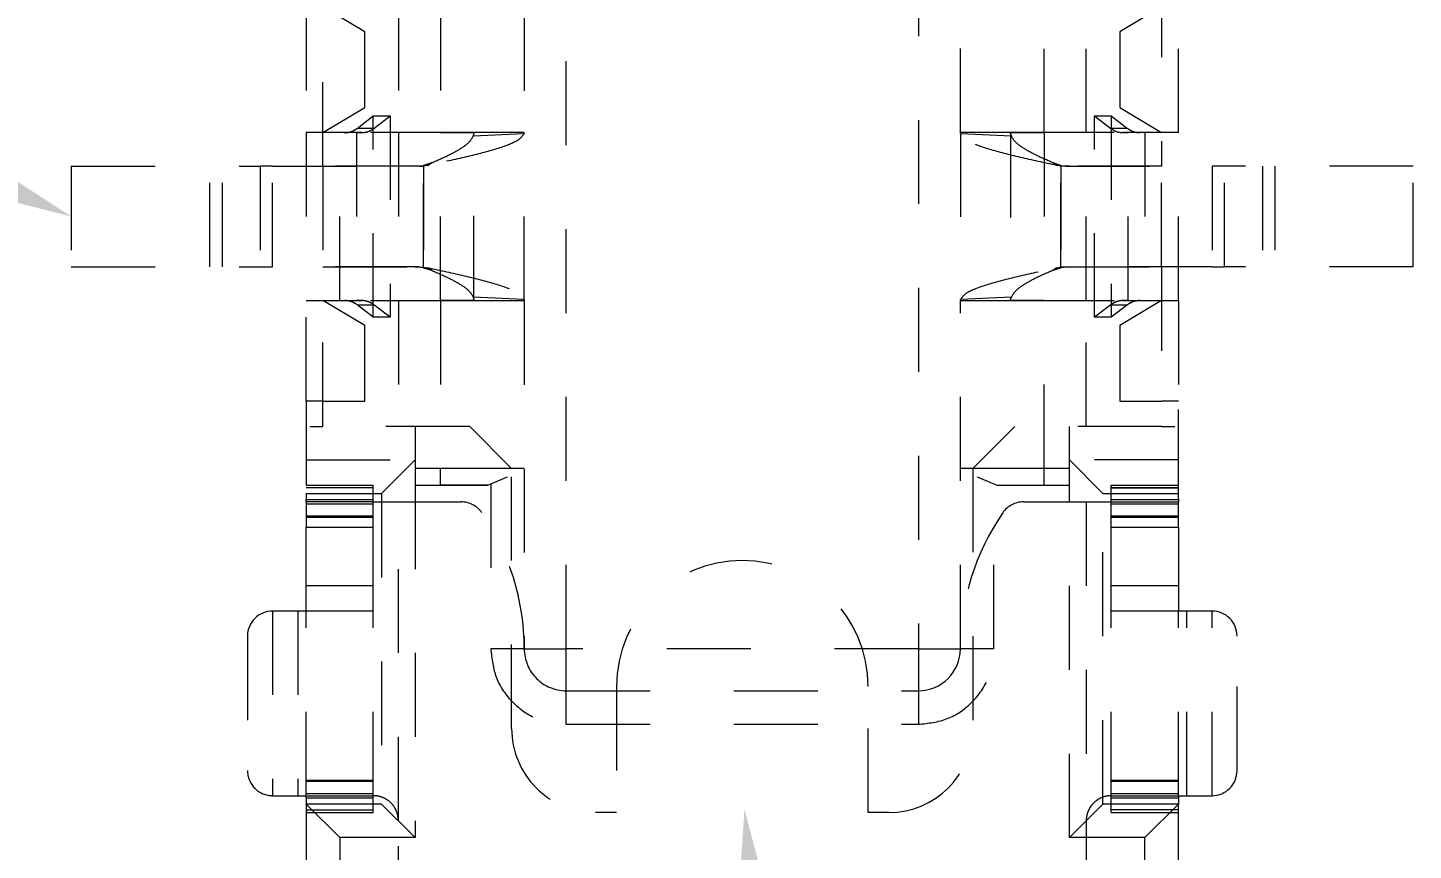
# Model space of a CAD drawing. Header units: millimetres. Extents: x 35 to 332, y 141 to 455.
# Drawn here: x 150.83 to 159.09, y 220.66 to 225.56 of the extents above; entities that cross this region are included whole.
import ezdxf
from ezdxf import colors
from ezdxf.entities.mleader import LeaderData, LeaderLine
from ezdxf.math import Vec2, Vec3

# ---------------------------------------------------------------- set-up
doc = ezdxf.new("R2010")
doc.units = ezdxf.units.MM
doc.linetypes.add('HIDDEN', pattern=[0.2, 0.1, -0.1])
doc.layers.add('00点位图', color=100, linetype='Continuous')
doc.styles.get("Standard").update_dxf_attribs({"font": ''})
doc.styles.get('Standard').set_extended_font_data('SimSun')

# ---------------------------------------------------------------- blocks, each defined once
blk = doc.blocks.new('DFSADVS')
at = {"color": 0, "linetype": 'HIDDEN', "lineweight": 18}
for p, q in [((723.3854, -196.5293), (723.3854, -196.7543)), ((723.5054, -196.5293), (723.3854, -196.5293)), ((723.5054, -196.5293), (723.5054, -196.7543)), ((723.3854, -196.6943), (723.5054, -196.6943)), ((723.3854, -196.7092), (723.5054, -196.7092)), ((724.1054, -196.7392), (723.9454, -196.7392)), ((723.5054, -196.7543), (723.3854, -196.7543)), ((723.3854, -196.7543), (723.3854, -196.7692)), ((723.5054, -196.7692), (723.5054, -196.7543)), ((723.3854, -196.7692), (723.5054, -196.7692)), ((723.3854, -196.944), (723.3854, -196.7692)), ((723.5054, -196.7692), (723.5054, -196.944)), ((723.9154, -196.7692), (723.9154, -196.7993)), ((724.1354, -196.7692), (723.9154, -196.7692)), ((724.1354, -196.7993), (724.1354, -196.7692)), ((723.3454, -196.8093), (723.1954, -196.8093)), ((723.5454, -196.8093), (723.3454, -196.8093)), ((723.3454, -196.8093), (723.3454, -196.8293)), ((723.5454, -196.8293), (723.5454, -196.8093)), ((723.5454, -196.8093), (723.6654, -196.8093)), ((723.6654, -196.8093), (723.6654, -196.8293)), ((723.7754, -196.8093), (723.6654, -196.8093)), ((723.7354, -196.8093), (723.7354, -196.9392)), ((723.7654, -196.8893), (723.7654, -196.8093)), ((723.7685, -196.8893), (723.7685, -196.8093)), ((723.7687, -196.8093), (723.7687, -196.8893)), ((723.7824, -196.8093), (723.7754, -196.8093)), ((723.7754, -196.8993), (723.7754, -196.8093)), ((723.7824, -196.8893), (723.7824, -196.8093)), ((723.7824, -196.8093), (723.7854, -196.8093)), ((723.7854, -196.8893), (723.7854, -196.8093)), ((723.8154, -196.8093), (723.7854, -196.8093)), ((723.7875, -196.8893), (723.7875, -196.8093)), ((723.8023, -196.8093), (723.8023, -196.8893)), ((723.8037, -196.8893), (723.8037, -196.8093)), ((723.8154, -196.8893), (723.8154, -196.8093)), ((723.8154, -196.8093), (723.8854, -196.8093)), ((723.8854, -196.8093), (723.9154, -196.8093)), ((723.8854, -196.8093), (723.8854, -196.8893)), ((723.9154, -196.7993), (723.9154, -196.8893)), ((724.1354, -196.7993), (723.9154, -196.7993)), ((724.1354, -196.8093), (723.9154, -196.8093)), ((724.1172, -196.8093), (724.1172, -196.8893)), ((724.1186, -196.8093), (724.1186, -196.8893)), ((724.1334, -196.8093), (724.1334, -196.8893)), ((724.1354, -196.8893), (724.1354, -196.7993)), ((724.1354, -196.8093), (724.1385, -196.8093)), ((724.1385, -196.8093), (724.1385, -196.8893)), ((724.1385, -196.8093), (724.1454, -196.8093)), ((724.1454, -196.8093), (724.1454, -196.8993)), ((724.2454, -196.8093), (724.1454, -196.8093)), ((724.1454, -196.8093), (724.1854, -196.8492)), ((724.1522, -196.8093), (724.1522, -196.8893)), ((724.1524, -196.8093), (724.1524, -196.8893)), ((724.1554, -196.8893), (724.1554, -196.8093)), ((723.6954, -196.8293), (723.6954, -196.8134)), ((723.1554, -196.8293), (723.3854, -196.8293)), ((723.1954, -196.8293), (723.2254, -196.8792)), ((723.3154, -196.8792), (723.3454, -196.8293)), ((723.3454, -196.8293), (723.3454, -196.8494)), ((723.3854, -196.8293), (723.3854, -196.944)), ((723.5054, -196.8293), (723.3854, -196.8293)), ((723.5054, -196.944), (723.5054, -196.8293)), ((723.5054, -196.8293), (723.6954, -196.8293)), ((723.5454, -196.8494), (723.5454, -196.8293)), ((723.5454, -196.8293), (723.5754, -196.8792)), ((723.6654, -196.8792), (723.6654, -196.8293)), ((723.6954, -196.8293), (723.6954, -197.0043)), ((723.3454, -196.8494), (723.5454, -196.8494)), ((723.3454, -196.8494), (723.3454, -196.8555)), ((723.3454, -196.8555), (723.3454, -196.8755)), ((723.5454, -196.8555), (723.5454, -196.8494)), ((723.5454, -196.8755), (723.5454, -196.8555)), ((724.1854, -196.8492), (724.1854, -196.9392)), ((724.2454, -196.8492), (724.1854, -196.8492)), ((723.3254, -196.8893), (723.3404, -196.8699)), ((723.3404, -196.8699), (723.3404, -196.8899)), ((723.5454, -196.8693), (723.3454, -196.8693)), ((723.5454, -196.8693), (723.3454, -196.8693)), ((723.3454, -196.8755), (723.3454, -196.8693)), ((723.5454, -196.8693), (723.5454, -196.8755)), ((723.5505, -196.8699), (723.5654, -196.8893)), ((723.5505, -196.8899), (723.5505, -196.8699)), ((723.2254, -196.8792), (723.3154, -196.8792)), ((723.3254, -196.8893), (723.5654, -196.8893)), ((723.3254, -196.9092), (723.3254, -196.8893)), ((723.3254, -196.9092), (723.3404, -196.8899)), ((723.3454, -196.8859), (723.3454, -196.9193)), ((723.5454, -196.9193), (723.5454, -196.8858)), ((723.5505, -196.8899), (723.5654, -196.9092)), ((723.5654, -196.8893), (723.5654, -196.9092)), ((723.5754, -196.8792), (723.6654, -196.8792)), ((723.7685, -196.8893), (723.7654, -196.8893)), ((723.7824, -196.8893), (723.7685, -196.8893)), ((723.7854, -196.8893), (723.7824, -196.8893)), ((723.8154, -196.8893), (723.7854, -196.8893)), ((723.7854, -196.9193), (723.7854, -196.8893)), ((723.8854, -196.8893), (723.8154, -196.8893)), ((723.9154, -196.8893), (723.8854, -196.8893)), ((724.1354, -196.8893), (723.9154, -196.8893)), ((724.1385, -196.8893), (724.1354, -196.8893)), ((724.1524, -196.8893), (724.1385, -196.8893)), ((724.1554, -196.8893), (724.1524, -196.8893)), ((723.7754, -196.8993), (723.7354, -196.9392)), ((724.1454, -196.8993), (723.7754, -196.8993)), ((724.1454, -196.8993), (724.1854, -196.9392)), ((723.3454, -196.9193), (723.1954, -196.9193)), ((723.5654, -196.9092), (723.3254, -196.9092)), ((723.5454, -196.9193), (723.3454, -196.9193)), ((723.3454, -196.9193), (723.3454, -196.9693)), ((723.5454, -196.9693), (723.5454, -196.9193)), ((723.6954, -196.9193), (723.5454, -196.9193)), ((723.7854, -196.9193), (724.1654, -196.9193)), ((723.7854, -196.9941), (723.7854, -196.9193)), ((724.1654, -196.9193), (724.2954, -196.9193)), ((723.3844, -196.9493), (723.3854, -196.9389)), ((723.3844, -196.9493), (723.3854, -196.9389)), ((723.3854, -196.9389), (723.3854, -196.944)), ((723.3854, -196.9389), (723.3854, -196.944)), ((723.5054, -196.9389), (723.5065, -196.9493)), ((723.5054, -196.944), (723.5054, -196.9389)), ((723.5054, -196.9389), (723.5065, -196.9493)), ((723.5054, -196.944), (723.5054, -196.9389)), ((723.7354, -196.9392), (723.6954, -196.9392)), ((723.7654, -196.9392), (723.7354, -196.9392)), ((723.7454, -196.9392), (723.7454, -196.9693)), ((724.1854, -196.9392), (723.7654, -196.9392)), ((723.7654, -197.0258), (723.7654, -196.9392)), ((723.3844, -196.9493), (723.3815, -196.9586)), ((723.3815, -196.9586), (723.3844, -196.9493)), ((723.3815, -196.9586), (723.3844, -196.9544)), ((723.3844, -196.9544), (723.3815, -196.9586)), ((723.3852, -196.9492), (723.3844, -196.9544)), ((723.5065, -196.9493), (723.3844, -196.9493)), ((723.3852, -196.9493), (723.3844, -196.9544)), ((723.3854, -196.944), (723.3852, -196.9492)), ((723.3854, -196.944), (723.3852, -196.9493)), ((723.3852, -196.9493), (723.5057, -196.9493)), ((723.5054, -196.9493), (723.3854, -196.9493)), ((723.5054, -196.944), (723.5057, -196.9492)), ((723.5057, -196.9493), (723.5054, -196.944)), ((723.5065, -196.9544), (723.5057, -196.9492)), ((723.5065, -196.9544), (723.5057, -196.9493)), ((723.5094, -196.9586), (723.5065, -196.9493)), ((723.5065, -196.9493), (723.5094, -196.9586)), ((723.5065, -196.9544), (723.5094, -196.9586)), ((723.5094, -196.9586), (723.5065, -196.9544)), ((723.3454, -196.9693), (723.1954, -196.9693)), ((723.3454, -196.9693), (723.5454, -196.9693)), ((723.3454, -196.9693), (723.3454, -197.0093)), ((723.5454, -197.0093), (723.5454, -196.9693)), ((723.7454, -196.9693), (723.5454, -196.9693)), ((723.7654, -196.9692), (723.7454, -196.9692)), ((723.7454, -196.9693), (723.7454, -197.0693)), ((723.6954, -197.0043), (723.7454, -197.0543)), ((723.3454, -197.0093), (723.3454, -197.0693)), ((723.3465, -197.0093), (723.3454, -197.0093)), ((723.3454, -197.0093), (723.3454, -197.0693)), ((723.3465, -197.0691), (723.3494, -197.0085)), ((723.3494, -197.0085), (723.3465, -197.0093)), ((723.3494, -197.0085), (723.3465, -197.0093)), ((723.3465, -197.0691), (723.3494, -197.0085)), ((723.3465, -197.0093), (723.5444, -197.0093)), ((723.5415, -197.0085), (723.5444, -197.0691)), ((723.5444, -197.0093), (723.5415, -197.0085)), ((723.5444, -197.0093), (723.5415, -197.0085)), ((723.5415, -197.0085), (723.5444, -197.0691)), ((723.5454, -197.0093), (723.5444, -197.0093)), ((723.5454, -197.0693), (723.5454, -197.0093)), ((723.5454, -197.0693), (723.5454, -197.0093)), ((723.7554, -197.0492), (723.7638, -197.0293)), ((723.7638, -197.0293), (723.7654, -197.0258)), ((723.9604, -197.0293), (723.7638, -197.0293)), ((723.9604, -197.0293), (723.9604, -197.0693)), ((723.7454, -197.0543), (724.0554, -197.0543)), ((723.3451, -197.0693), (723.1958, -197.0693)), ((723.3465, -197.0691), (723.3457, -197.0693)), ((723.3465, -197.0691), (723.3457, -197.0693)), ((723.3457, -197.0693), (723.5452, -197.0693)), ((723.5444, -197.0691), (723.5452, -197.0693)), ((723.5452, -197.0693), (723.5444, -197.0691)), ((723.9604, -197.0693), (723.5458, -197.0693)), ((723.9604, -197.1193), (723.9604, -197.0693)), ((714.5304, -197.1193), (723.9604, -197.1193)), ((723.9604, -197.1193), (724.0104, -197.1193)), ((723.9604, -197.1193), (723.9604, -197.5393)), ((724.0104, -197.1193), (724.0504, -197.1193)), ((724.0104, -197.5393), (724.0104, -197.1193)), ((724.0104, -197.1193), (724.0504, -197.1193)), ((724.0504, -197.5393), (724.0504, -197.1193)), ((724.1554, -197.1543), (724.1554, -197.1793)), ((724.1554, -197.1793), (724.0054, -197.1793)), ((724.0054, -197.4793), (724.1554, -197.4793)), ((724.1554, -197.4793), (724.1554, -197.5043)), ((723.9604, -197.5393), (714.5304, -197.5393)), ((723.9604, -197.5893), (723.9604, -197.5393)), ((724.0104, -197.5393), (723.9604, -197.5393)), ((724.0504, -197.5393), (724.0104, -197.5393)), ((723.1958, -197.5893), (723.3451, -197.5893)), ((723.3454, -197.5893), (723.3454, -197.6493)), ((723.3454, -197.5893), (723.3454, -197.6493)), ((723.3465, -197.5894), (723.3457, -197.5893)), ((723.5452, -197.5893), (723.3457, -197.5893)), ((723.3457, -197.5893), (723.3465, -197.5894)), ((723.3494, -197.65), (723.3465, -197.5894)), ((723.3494, -197.65), (723.3465, -197.5894)), ((723.5444, -197.5894), (723.5415, -197.65)), ((723.5444, -197.5894), (723.5415, -197.65)), ((723.5444, -197.5894), (723.5452, -197.5893)), ((723.5444, -197.5894), (723.5452, -197.5893)), ((723.5454, -197.6493), (723.5454, -197.5893)), ((723.5454, -197.6493), (723.5454, -197.5893)), ((723.5458, -197.5893), (723.9604, -197.5893)), ((723.7454, -197.5893), (723.7454, -197.6893)), ((723.9604, -197.5893), (723.9604, -197.6293)), ((723.9604, -197.5893), (723.9604, -197.6293)), ((723.7454, -197.6043), (723.6954, -197.6543)), ((724.0554, -197.6043), (723.7454, -197.6043)), ((723.7638, -197.6293), (723.7554, -197.6093)), ((723.7654, -197.6327), (723.7638, -197.6293)), ((723.7638, -197.6293), (723.9604, -197.6293)), ((723.7654, -197.7193), (723.7654, -197.6327)), ((723.3454, -197.6493), (723.3454, -197.6893)), ((723.3454, -197.6493), (723.3465, -197.6493)), ((723.5444, -197.6493), (723.3465, -197.6493)), ((723.3465, -197.6493), (723.3494, -197.65)), ((723.3465, -197.6493), (723.3494, -197.65)), ((723.5415, -197.65), (723.5444, -197.6493)), ((723.5415, -197.65), (723.5444, -197.6493)), ((723.5444, -197.6493), (723.5454, -197.6493)), ((723.5454, -197.6893), (723.5454, -197.6493)), ((723.6954, -197.6543), (723.6954, -197.8293)), ((723.7854, -197.7393), (723.7854, -197.6644)), ((723.1954, -197.6893), (723.3454, -197.6893)), ((723.5454, -197.6893), (723.3454, -197.6893)), ((723.3454, -197.6893), (723.3454, -197.7393)), ((723.3844, -197.7041), (723.3815, -197.6999)), ((723.3815, -197.6999), (723.3844, -197.7093)), ((723.3844, -197.7093), (723.3815, -197.6999)), ((723.3815, -197.6999), (723.3844, -197.7041)), ((723.5094, -197.6999), (723.5065, -197.7041)), ((723.5065, -197.7093), (723.5094, -197.6999)), ((723.5094, -197.6999), (723.5065, -197.7093)), ((723.5065, -197.7041), (723.5094, -197.6999)), ((723.5454, -197.7393), (723.5454, -197.6893)), ((723.5454, -197.6893), (723.7454, -197.6893)), ((723.7654, -197.6893), (723.7454, -197.6893)), ((723.7454, -197.6893), (723.7454, -197.7193)), ((723.3844, -197.7041), (723.3852, -197.7093)), ((723.3844, -197.7041), (723.3852, -197.7093)), ((723.3854, -197.7196), (723.3844, -197.7093)), ((723.3844, -197.7093), (723.5065, -197.7093)), ((723.3854, -197.7196), (723.3844, -197.7093)), ((723.3854, -197.7145), (723.3852, -197.7093)), ((723.5057, -197.7093), (723.3852, -197.7093)), ((723.3852, -197.7093), (723.3854, -197.7145)), ((723.3854, -197.7093), (723.5054, -197.7093)), ((723.3854, -197.8893), (723.3854, -197.7145)), ((723.3854, -197.7145), (723.3854, -197.7196)), ((723.3854, -197.7145), (723.3854, -197.8293)), ((723.3854, -197.7145), (723.3854, -197.7196)), ((723.5054, -197.7145), (723.5057, -197.7093)), ((723.5065, -197.7093), (723.5054, -197.7196)), ((723.5054, -197.7145), (723.5057, -197.7093)), ((723.5065, -197.7093), (723.5054, -197.7196)), ((723.5054, -197.7145), (723.5054, -197.8893)), ((723.5054, -197.7196), (723.5054, -197.7145)), ((723.5054, -197.8293), (723.5054, -197.7145)), ((723.5054, -197.7196), (723.5054, -197.7145)), ((723.5057, -197.7093), (723.5065, -197.7041)), ((723.5057, -197.7093), (723.5065, -197.7041)), ((723.6954, -197.7193), (723.7354, -197.7193)), ((723.7754, -197.7593), (723.7354, -197.7193)), ((723.7354, -197.8493), (723.7354, -197.7193)), ((723.7354, -197.7193), (723.7654, -197.7193)), ((723.7654, -197.7193), (724.1854, -197.7193)), ((724.1454, -197.7593), (724.1854, -197.7193)), ((724.1854, -197.7193), (724.1854, -197.8092)), ((723.1954, -197.7393), (723.3454, -197.7393)), ((723.3254, -197.7493), (723.5654, -197.7493)), ((723.3254, -197.7693), (723.3254, -197.7493)), ((723.3404, -197.7686), (723.3254, -197.7493)), ((723.3454, -197.7393), (723.5454, -197.7393)), ((723.3454, -197.7393), (723.3454, -197.7727)), ((723.5454, -197.7726), (723.5454, -197.7393)), ((723.5454, -197.7393), (723.6954, -197.7393)), ((723.5654, -197.7493), (723.5505, -197.7686)), ((723.5654, -197.7493), (723.5654, -197.7693)), ((724.1654, -197.7393), (723.7854, -197.7393)), ((723.7854, -197.7693), (723.7854, -197.7393)), ((724.2954, -197.7393), (724.1654, -197.7393)), ((723.7754, -197.7593), (724.1454, -197.7593)), ((723.7754, -197.8493), (723.7754, -197.7593)), ((724.1454, -197.7593), (724.1454, -197.8493)), ((723.2254, -197.7793), (723.1954, -197.8293)), ((723.3154, -197.7793), (723.2254, -197.7793)), ((723.3454, -197.8293), (723.3154, -197.7793)), ((723.3404, -197.7886), (723.3254, -197.7693)), ((723.5654, -197.7693), (723.3254, -197.7693)), ((723.3404, -197.7686), (723.3404, -197.7886)), ((723.3454, -197.783), (723.3454, -197.803)), ((723.3454, -197.7892), (723.3454, -197.783)), ((723.5754, -197.7793), (723.5454, -197.8293)), ((723.5454, -197.803), (723.5454, -197.783)), ((723.5454, -197.783), (723.5454, -197.7892)), ((723.5505, -197.7886), (723.5505, -197.7686)), ((723.5654, -197.7693), (723.5505, -197.7886)), ((723.6654, -197.7793), (723.5754, -197.7793)), ((723.6654, -197.8293), (723.6654, -197.7793)), ((723.7654, -197.8493), (723.7654, -197.7693)), ((723.7685, -197.7693), (723.7654, -197.7693)), ((723.7685, -197.7693), (723.7685, -197.8493)), ((723.7824, -197.7693), (723.7685, -197.7693)), ((723.7687, -197.7693), (723.7687, -197.8493)), ((723.7824, -197.8493), (723.7824, -197.7693)), ((723.7854, -197.7693), (723.7824, -197.7693)), ((723.7854, -197.7693), (723.7854, -197.8493)), ((723.8154, -197.7693), (723.7854, -197.7693)), ((723.7875, -197.8493), (723.7875, -197.7693)), ((723.8023, -197.7693), (723.8023, -197.8493)), ((723.8037, -197.8493), (723.8037, -197.7693)), ((723.8154, -197.8493), (723.8154, -197.7693)), ((723.8854, -197.7693), (723.8154, -197.7693)), ((723.8854, -197.7693), (723.8854, -197.8493)), ((723.9154, -197.7693), (723.8854, -197.7693)), ((724.1354, -197.7693), (723.9154, -197.7693)), ((723.9154, -197.7693), (723.9154, -197.8593)), ((724.1172, -197.7693), (724.1172, -197.8493)), ((724.1186, -197.7693), (724.1186, -197.8493)), ((724.1334, -197.7693), (724.1334, -197.8493)), ((724.1354, -197.8593), (724.1354, -197.7693)), ((724.1385, -197.7693), (724.1354, -197.7693)), ((724.1385, -197.7693), (724.1385, -197.8493)), ((724.1524, -197.7693), (724.1385, -197.7693)), ((724.1522, -197.8493), (724.1522, -197.7693)), ((724.1524, -197.8493), (724.1524, -197.7693)), ((724.1554, -197.7693), (724.1524, -197.7693)), ((724.1554, -197.8493), (724.1554, -197.7693)), ((723.3454, -197.7892), (723.5454, -197.7892)), ((723.3454, -197.7893), (723.5454, -197.7893)), ((723.3454, -197.803), (723.3454, -197.8091)), ((723.5454, -197.8091), (723.3454, -197.8091)), ((723.3454, -197.8091), (723.3454, -197.8293)), ((723.5454, -197.8091), (723.5454, -197.803)), ((723.5454, -197.8293), (723.5454, -197.8091)), ((724.1454, -197.8493), (724.1854, -197.8092)), ((724.1854, -197.8092), (724.2454, -197.8092)), ((723.3854, -197.8293), (723.1554, -197.8293)), ((723.3454, -197.8293), (723.3454, -197.8493)), ((723.3854, -197.8293), (723.5054, -197.8293)), ((723.6954, -197.8293), (723.5054, -197.8293)), ((723.5454, -197.8493), (723.5454, -197.8293)), ((723.6654, -197.8293), (723.6654, -197.8493)), ((723.6954, -197.8451), (723.6954, -197.8293)), ((723.1954, -197.8493), (723.3454, -197.8493)), ((723.3454, -197.8493), (723.5454, -197.8493)), ((723.6654, -197.8493), (723.5454, -197.8493)), ((723.6654, -197.8493), (723.7754, -197.8493)), ((723.7754, -197.8493), (723.7824, -197.8493)), ((723.7854, -197.8493), (723.7824, -197.8493)), ((723.7854, -197.8493), (723.8154, -197.8493)), ((723.8854, -197.8493), (723.8154, -197.8493)), ((723.9154, -197.8493), (723.8854, -197.8493)), ((724.1354, -197.8493), (723.9154, -197.8493)), ((724.1385, -197.8493), (724.1354, -197.8493)), ((724.1385, -197.8493), (724.1454, -197.8493)), ((724.1454, -197.8493), (724.2454, -197.8493)), ((723.9154, -197.8593), (723.9154, -197.8893)), ((723.9154, -197.8593), (724.1354, -197.8593)), ((724.1354, -197.8893), (724.1354, -197.8593)), ((723.5054, -197.8893), (723.3854, -197.8893)), ((723.3854, -197.8893), (723.3854, -197.9043)), ((723.5054, -197.9043), (723.5054, -197.8893)), ((723.9154, -197.8893), (724.1354, -197.8893)), ((723.3854, -197.9043), (723.5054, -197.9043)), ((723.3854, -198.1293), (723.3854, -197.9043)), ((723.5054, -198.1293), (723.5054, -197.9043)), ((723.9454, -197.9193), (724.1054, -197.9193)), ((723.5054, -197.9492), (723.3854, -197.9492)), ((723.5054, -197.9643), (723.3854, -197.9643)), ((723.3854, -198.1293), (723.5054, -198.1293))]:
    blk.add_line(p, q, dxfattribs=at)
for centre, radius, start, end in [((723.9454, -196.7693), 0.03, 90, 180), ((724.1054, -196.7693), 0.03, 0, 90), ((723.3218, -196.8553), 0.0236, 321.7491, 359.5959), ((723.5691, -196.8553), 0.0236, 180.4119, 218.23), ((723.3218, -196.8753), 0.0236, 321.753, 359.5919), ((723.5691, -196.8753), 0.0236, 180.4159, 218.226), ((723.8154, -196.9941), 0.03, 180, 235.3778), ((723.9604, -196.784), 0.2852, 235.3778, 270), ((724.0554, -197.1543), 0.1, 0, 90), ((723.9604, -197.1193), 0.05, 0, 90), ((724.0054, -197.3293), 0.15, 90, 270), ((724.0554, -197.5043), 0.1, 270, 0), ((723.9604, -197.5393), 0.05, 270, 0), ((723.9604, -197.8745), 0.2852, 90, 124.6222), ((723.8154, -197.6644), 0.03, 124.6222, 180), ((723.3218, -197.7832), 0.0236, 0.4041, 38.2509), ((723.5691, -197.7832), 0.0236, 141.77, 179.5881), ((723.3219, -197.8032), 0.0236, 0.4018, 38.2625), ((723.5691, -197.8032), 0.0236, 141.7584, 179.5904), ((723.9454, -197.8893), 0.03, 180, 270), ((724.1054, -197.8893), 0.03, 270, 0)]:
    blk.add_arc(centre, radius, start, end, dxfattribs=at)
for points, knots in [([(723.3404, -196.8699), (723.3418, -196.8677), (723.3448, -196.8632), (723.3452, -196.858), (723.3454, -196.8555)], [0, 0, 0, 0, 0.500015, 1, 1, 1, 1]), ([(723.5454, -196.8555), (723.5457, -196.858), (723.5461, -196.8632), (723.5491, -196.8677), (723.5505, -196.8699)], [0, 0, 0, 0, 0.500007, 1, 1, 1, 1]), ([(723.3404, -196.8899), (723.3418, -196.8877), (723.3448, -196.8832), (723.3452, -196.878), (723.3454, -196.8755)], [0, 0, 0, 0, 0.500015, 1, 1, 1, 1]), ([(723.5454, -196.8755), (723.5457, -196.878), (723.5461, -196.8832), (723.5491, -196.8877), (723.5505, -196.8899)], [0, 0, 0, 0, 0.500007, 1, 1, 1, 1]), ([(724.1354, -196.8893), (724.1354, -196.8896), (724.1354, -196.8902), (724.1358, -196.8952), (724.138, -196.9021), (724.1423, -196.9089), (724.1474, -196.9135), (724.1533, -196.9169), (724.1591, -196.9189), (724.1637, -196.9192), (724.1654, -196.9193)], [0, 0, 0, 0, 0.156809, 0.313766, 0.464255, 0.594325, 0.716957, 0.783822, 0.918598, 1, 1, 1, 1]), ([(723.3454, -196.8981), (723.3454, -196.8988), (723.3454, -196.9048), (723.3454, -196.9124), (723.3454, -196.9193)], [0, 0, 0, 0, 0.108338, 1, 1, 1, 1]), ([(723.5454, -196.9193), (723.5454, -196.9125), (723.5454, -196.9035), (723.5454, -196.8965), (723.5454, -196.8948)], [0, 0, 0, 0, 0.7521235, 1, 1, 1, 1]), ([(723.3844, -196.9544), (723.3812, -196.9692), (723.3749, -196.9987), (723.3654, -197.0359), (723.356, -197.0624), (723.3497, -197.0669), (723.3465, -197.0691)], [0, 0, 0, 0, 0.250011, 0.4999976, 0.7500037, 1, 1, 1, 1]), ([(723.3844, -196.9544), (723.3812, -196.9692), (723.3749, -196.9987), (723.3654, -197.0359), (723.356, -197.0624), (723.3497, -197.0669), (723.3465, -197.0691)], [0, 0, 0, 0, 0.249992, 0.499994, 0.750001, 1, 1, 1, 1]), ([(723.5444, -197.0691), (723.5412, -197.0669), (723.5349, -197.0624), (723.5254, -197.0359), (723.516, -196.9987), (723.5097, -196.9692), (723.5065, -196.9544)], [0, 0, 0, 0, 0.249986, 0.499995, 0.749985, 1, 1, 1, 1]), ([(723.5444, -197.0691), (723.5412, -197.0669), (723.5349, -197.0624), (723.5254, -197.0359), (723.516, -196.9987), (723.5097, -196.9692), (723.5065, -196.9544)], [0, 0, 0, 0, 0.249998, 0.500004, 0.74999, 1, 1, 1, 1]), ([(723.3454, -197.0093), (723.3454, -197.0087), (723.3454, -197.0074), (723.3454, -196.9982), (723.3454, -196.985), (723.3454, -196.9745), (723.3454, -196.9693)], [0, 0, 0, 0, 0.250005, 0.500017, 0.749998, 1, 1, 1, 1]), ([(723.3815, -196.9586), (723.3788, -196.9647), (723.3735, -196.977), (723.3654, -196.9923), (723.3574, -197.0039), (723.3521, -197.007), (723.3494, -197.0085)], [0, 0, 0, 0, 0.249986, 0.500014, 0.749998, 1, 1, 1, 1]), ([(723.3815, -196.9586), (723.3788, -196.9647), (723.3735, -196.977), (723.3654, -196.9923), (723.3574, -197.0039), (723.3521, -197.007), (723.3494, -197.0085)], [0, 0, 0, 0, 0.249986, 0.500014, 0.749998, 1, 1, 1, 1]), ([(723.5094, -196.9586), (723.5121, -196.9647), (723.5174, -196.977), (723.5254, -196.9923), (723.5335, -197.0039), (723.5388, -197.007), (723.5415, -197.0085)], [0, 0, 0, 0, 0.249977, 0.500014, 0.749998, 1, 1, 1, 1]), ([(723.5094, -196.9586), (723.5121, -196.9647), (723.5174, -196.977), (723.5254, -196.9923), (723.5335, -197.0039), (723.5388, -197.007), (723.5415, -197.0085)], [0, 0, 0, 0, 0.249987, 0.500033, 0.750027, 1, 1, 1, 1]), ([(723.5454, -196.9693), (723.5454, -196.9745), (723.5454, -196.985), (723.5454, -196.9982), (723.5454, -197.0074), (723.5454, -197.0087), (723.5454, -197.0093)], [0, 0, 0, 0, 0.250002, 0.499983, 0.749995, 1, 1, 1, 1]), ([(723.7654, -197.0258), (723.7654, -197.0232), (723.7654, -197.0181), (723.7654, -197.0044), (723.7654, -196.9877), (723.7654, -196.9754), (723.7654, -196.9692)], [0, 0, 0, 0, 0.250005, 0.500013, 0.749992, 1, 1, 1, 1]), ([(724.0504, -197.1193), (724.0491, -197.1075), (724.0464, -197.0839), (724.0256, -197.0541), (723.9958, -197.0333), (723.9722, -197.0306), (723.9604, -197.0293)], [0, 0, 0, 0, 0.249991, 0.499993, 0.749996, 1, 1, 1, 1]), ([(723.9604, -197.6293), (723.9722, -197.6279), (723.9958, -197.6252), (724.0256, -197.6044), (724.0464, -197.5746), (724.0491, -197.551), (724.0504, -197.5393)], [0, 0, 0, 0, 0.250004, 0.500007, 0.750009, 1, 1, 1, 1]), ([(723.3465, -197.5894), (723.3497, -197.5916), (723.356, -197.5961), (723.3654, -197.6226), (723.3749, -197.6598), (723.3812, -197.6893), (723.3844, -197.7041)], [0, 0, 0, 0, 0.249989, 0.499991, 0.749998, 1, 1, 1, 1]), ([(723.3465, -197.5894), (723.3497, -197.5916), (723.356, -197.5961), (723.3654, -197.6226), (723.3749, -197.6598), (723.3812, -197.6893), (723.3844, -197.7041)], [0, 0, 0, 0, 0.250002, 0.499999, 0.750006, 1, 1, 1, 1]), ([(723.5065, -197.7041), (723.5097, -197.6893), (723.516, -197.6598), (723.5254, -197.6226), (723.5349, -197.5961), (723.5412, -197.5916), (723.5444, -197.5894)], [0, 0, 0, 0, 0.249995, 0.500002, 0.75, 1, 1, 1, 1]), ([(723.5065, -197.7041), (723.5097, -197.6893), (723.516, -197.6598), (723.5254, -197.6226), (723.5349, -197.5961), (723.5412, -197.5916), (723.5444, -197.5894)], [0, 0, 0, 0, 0.250009, 0.50001, 0.750003, 1, 1, 1, 1]), ([(723.7654, -197.6327), (723.7654, -197.6353), (723.7654, -197.6404), (723.7654, -197.6541), (723.7654, -197.6708), (723.7654, -197.6831), (723.7654, -197.6893)], [0, 0, 0, 0, 0.2500094, 0.4999913, 0.7499811, 1, 1, 1, 1]), ([(723.3454, -197.6893), (723.3454, -197.684), (723.3454, -197.6735), (723.3454, -197.6603), (723.3454, -197.6511), (723.3454, -197.6499), (723.3454, -197.6493)], [0, 0, 0, 0, 0.250002, 0.499983, 0.749995, 1, 1, 1, 1]), ([(723.3815, -197.6999), (723.3788, -197.6938), (723.3735, -197.6815), (723.3654, -197.6662), (723.3574, -197.6546), (723.3521, -197.6515), (723.3494, -197.65)], [0, 0, 0, 0, 0.250018, 0.500005, 0.750005, 1, 1, 1, 1]), ([(723.3815, -197.6999), (723.3788, -197.6938), (723.3735, -197.6815), (723.3654, -197.6662), (723.3574, -197.6546), (723.3521, -197.6515), (723.3494, -197.65)], [0, 0, 0, 0, 0.2500281, 0.500024, 0.7500346, 1, 1, 1, 1]), ([(723.5094, -197.6999), (723.5121, -197.6938), (723.5174, -197.6815), (723.5254, -197.6662), (723.5335, -197.6546), (723.5388, -197.6515), (723.5415, -197.65)], [0, 0, 0, 0, 0.250009, 0.500005, 0.750005, 1, 1, 1, 1]), ([(723.5094, -197.6999), (723.5121, -197.6938), (723.5174, -197.6815), (723.5254, -197.6662), (723.5335, -197.6546), (723.5388, -197.6515), (723.5415, -197.65)], [0, 0, 0, 0, 0.250009, 0.500005, 0.750005, 1, 1, 1, 1]), ([(723.5454, -197.6493), (723.5454, -197.6499), (723.5454, -197.6511), (723.5454, -197.6603), (723.5454, -197.6735), (723.5454, -197.684), (723.5454, -197.6893)], [0, 0, 0, 0, 0.250005, 0.500017, 0.749998, 1, 1, 1, 1]), ([(723.3454, -197.7393), (723.3454, -197.7461), (723.3454, -197.7537), (723.3454, -197.7597), (723.3454, -197.7604)], [0, 0, 0, 0, 0.891517, 1, 1, 1, 1]), ([(723.5454, -197.7604), (723.5454, -197.7597), (723.5454, -197.7537), (723.5454, -197.7461), (723.5454, -197.7393)], [0, 0, 0, 0, 0.108483, 1, 1, 1, 1]), ([(724.1654, -197.7393), (724.1621, -197.7396), (724.1571, -197.74), (724.1518, -197.7425), (724.1471, -197.7452), (724.142, -197.7498), (724.1379, -197.7567), (724.136, -197.7628), (724.1354, -197.7672), (724.1354, -197.7691), (724.1354, -197.7692), (724.1354, -197.7693)], [0, 0, 0, 0, 0.156796, 0.234368, 0.273074, 0.412952, 0.553398, 0.676028, 0.805365, 0.952115, 1, 1, 1, 1]), ([(723.3454, -197.783), (723.3452, -197.7805), (723.3448, -197.7753), (723.3418, -197.7708), (723.3404, -197.7686)], [0, 0, 0, 0, 0.499985, 1, 1, 1, 1]), ([(723.5505, -197.7686), (723.5491, -197.7708), (723.5461, -197.7753), (723.5457, -197.7805), (723.5454, -197.783)], [0, 0, 0, 0, 0.499993, 1, 1, 1, 1]), ([(723.3454, -197.803), (723.3452, -197.8005), (723.3448, -197.7953), (723.3418, -197.7908), (723.3404, -197.7886)], [0, 0, 0, 0, 0.499894, 1, 1, 1, 1]), ([(723.5505, -197.7886), (723.5491, -197.7908), (723.5461, -197.7953), (723.5457, -197.8005), (723.5454, -197.803)], [0, 0, 0, 0, 0.500083, 1, 1, 1, 1])]:
    blk.add_open_spline(points, degree=3, knots=knots, dxfattribs=at)

msp = doc.modelspace()

# ---------------------------------------------------------------- block references
at = {"xscale": 5, "yscale": 5, "zscale": 5, "rotation": 270}
msp.add_blockref('DFSADVS', (1141.7362, 3841.6624), dxfattribs=at)

# ---------------------------------------------------------------- leaders
at = {"layer": '00点位图', "color": 6}
ml = msp.add_multileader_mtext('Standard', dxfattribs=at)
ml.set_content('2', color=6)
ml.set_leader_properties()
ml.build(insert=Vec2(0, 0))
ctx = ml.context
ctx.base_point, ctx.plane_origin = Vec3(111.258, 235.6633), Vec3(151.09, 224.4352)
ctx.text_align_type = 2
notes = []
notes.append((ctx, [(0, (1, 1, 0), (125.458, 235.6633), (-1, 0), 8, [(0, [(151.09, 224.4352)], 0, [])])]))
ctx.mtext.insert, ctx.mtext.defined_height, ctx.mtext.alignment, ctx.mtext.flow_direction = Vec3(115.458, 238.0633), 8, 3, 5
ml = msp.add_multileader_mtext('Standard', dxfattribs=at)
ml.set_content('51', color=6)
ml.set_leader_properties()
ml.build(insert=Vec2(0, 0))
ctx = ml.context
ctx.base_point, ctx.plane_origin = Vec3(165.179, 199.3), Vec3(155.1028, 220.9038)
notes.append((ctx, [(0, (1, 1, 0), (157.179, 199.3), (1, 0), 8, [(0, [(155.1028, 220.9038)], 0, [])])]))
ctx.mtext.insert, ctx.mtext.defined_height, ctx.mtext.flow_direction = Vec3(167.179, 201.7), 8, 5
for ctx, leaders in notes:
    for number, flags, end, landing, length, lines in leaders:
        leader = LeaderData()
        leader.index, (leader.has_last_leader_line, leader.has_dogleg_vector, leader.attachment_direction) = number, flags
        leader.last_leader_point, leader.dogleg_vector, leader.dogleg_length = Vec3(end), Vec3(landing), length
        for number, points, colour, breaks in lines:
            line = LeaderLine()
            line.index, line.vertices, line.color, line.breaks = number, Vec3.list(points), colors.encode_raw_color(colour), breaks
            leader.lines.append(line)
        ctx.leaders.append(leader)

doc.saveas('drawing.dxf')
